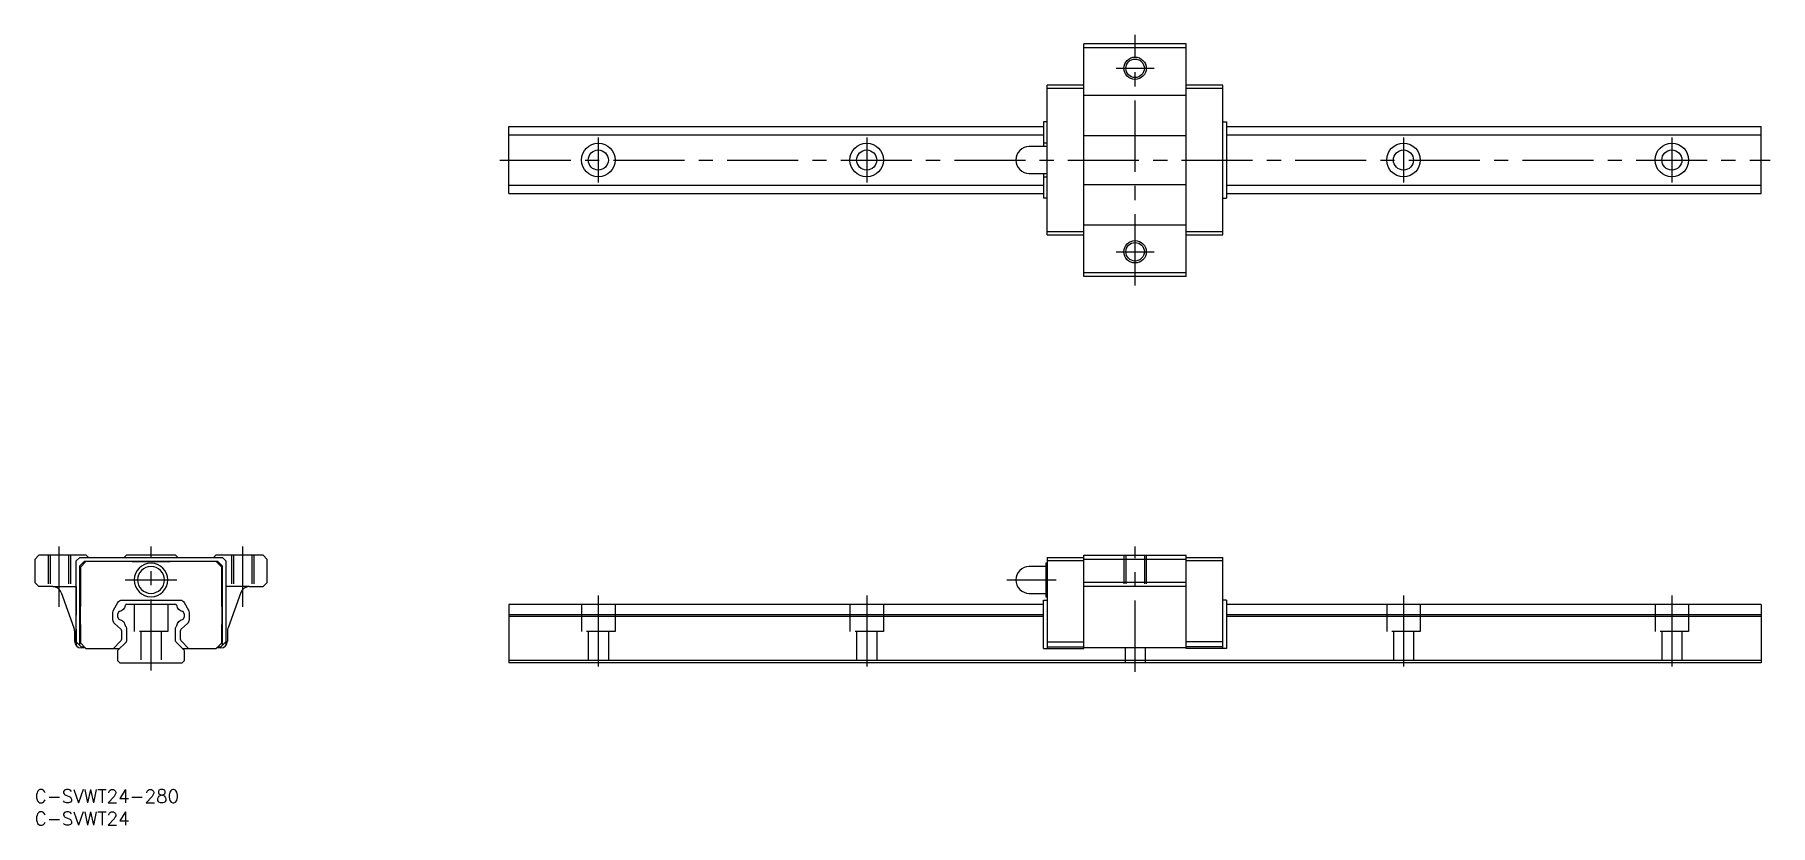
# Model space of a CAD drawing. Extents: x 0 to 388, y -8 to 169.
import ezdxf

# ---------------------------------------------------------------- set-up
doc = ezdxf.new("R2010")
doc.units = 0
doc.header["$LTSCALE"] = 0.5
doc.linetypes.add('CENTER', pattern=[50.8, 31.75, -6.35, 6.35, -6.35])
doc.linetypes.add('DASHED', pattern=[19.05, 12.7, -6.35])
for name, color, linetype in [('MSM_CENTER', 1, 'CENTER'), ('MSM_CONTINUOUS', 7, 'CONTINUOUS'), ('MSM_DASHED', 4, 'DASHED'), ('MSM_NARROW', 5, 'CONTINUOUS'), ('MSM_PART_NUMBER', 7, 'CONTINUOUS')]:
    doc.layers.add(name, color=color, linetype=linetype)
doc.styles.get("Standard").update_dxf_attribs({"font": 'txt.shx', "height": 3, "bigfont": 'bigfont.shx'})

# ---------------------------------------------------------------- blocks, each defined once
blk = doc.blocks.new('*U46')
at = {"layer": 'MSM_PART_NUMBER'}
blk.add_text('C-SVWT24-280', height=3, dxfattribs=at).set_placement((0, -3))
blk = doc.blocks.new('*U47')
at = {"layer": 'MSM_PART_NUMBER'}
blk.add_text('C-SVWT24', height=3, dxfattribs=at).set_placement((0, -8))

msp = doc.modelspace()

# ---------------------------------------------------------------- linework, layer by layer
at = {"layer": 'MSM_CENTER'}
for p, q in [((245.99, 112.65), (245.99, 168.65)), ((241.74, 161.15), (250.24, 161.15)), ((125.99, 145.65), (125.99, 135.65)), ((185.99, 145.65), (185.99, 135.65)), ((305.99, 145.65), (305.99, 135.65)), ((365.99, 145.65), (365.99, 135.65)), ((103.99, 140.65), (387.99, 140.65)), ((241.74, 120.15), (250.24, 120.15)), ((5.5, 40.78), (5.5, 54.32)), ((26, 26.58), (26, 54.32)), ((46.5, 40.78), (46.5, 54.32)), ((245.99, 26.32), (245.99, 54.32)), ((20.25, 46.82), (31.75, 46.82)), ((217.34, 46.82), (228.34, 46.82)), ((125.99, 43.32), (125.99, 26.32)), ((185.99, 43.32), (185.99, 26.32)), ((305.99, 43.32), (305.99, 26.32)), ((365.99, 43.32), (365.99, 26.32))]:
    msp.add_line(p, q, dxfattribs=at)
at = {"layer": 'MSM_CONTINUOUS'}
for p, q in [((257.44, 166.65), (234.54, 166.65)), ((234.54, 114.65), (234.54, 166.65)), ((257.44, 165.75), (234.54, 165.75)), ((257.44, 114.65), (257.44, 166.65)), ((226.34, 123.95), (226.34, 157.35)), ((234.54, 157.35), (226.34, 157.35)), ((234.54, 156.6), (226.34, 156.6)), ((265.64, 157.35), (257.44, 157.35)), ((265.64, 156.6), (257.44, 156.6)), ((265.64, 123.95), (265.64, 157.35)), ((234.54, 155.15), (257.44, 155.15)), ((105.99, 148.15), (225.54, 148.15)), ((105.99, 133.15), (105.99, 148.15)), ((225.54, 149.15), (225.54, 143.65)), ((226.34, 149.15), (225.54, 149.15)), ((265.64, 149.15), (266.44, 149.15)), ((266.44, 149.15), (266.44, 132.15)), ((266.44, 148.15), (385.99, 148.15)), ((385.99, 133.15), (385.99, 148.15)), ((105.99, 146.25), (225.54, 146.25)), ((226.34, 143.65), (222.34, 143.65)), ((226.34, 144.4), (225.54, 144.4)), ((234.54, 146.15), (257.44, 146.15)), ((266.44, 146.25), (385.99, 146.25)), ((222.34, 137.65), (226.34, 137.65)), ((225.54, 137.65), (225.54, 132.15)), ((225.54, 136.9), (226.34, 136.9)), ((105.99, 135.05), (225.54, 135.05)), ((105.99, 133.15), (225.54, 133.15)), ((226.34, 132.15), (225.54, 132.15)), ((234.54, 135.15), (257.44, 135.15)), ((265.64, 132.15), (266.44, 132.15)), ((266.44, 135.05), (385.99, 135.05)), ((266.44, 133.15), (385.99, 133.15)), ((226.34, 124.7), (234.54, 124.7)), ((234.54, 126.15), (257.44, 126.15)), ((257.44, 124.7), (265.64, 124.7)), ((226.34, 123.95), (234.54, 123.95)), ((257.44, 123.95), (265.64, 123.95)), ((234.54, 115.55), (257.44, 115.55)), ((257.44, 114.65), (234.54, 114.65)), ((0.9, 52.32), (0, 51.42)), ((0, 51.42), (0, 46.22)), ((11.5, 52.32), (0.9, 52.32)), ((10.05, 51.82), (9.3, 51.07)), ((9.3, 32.98), (9.3, 51.07)), ((10.05, 51.82), (21.75, 51.82)), ((10.1, 49.99), (11.13, 51.02)), ((11.45, 50.92), (10.2, 49.67)), ((11.13, 51.02), (21.75, 51.02)), ((21.75, 50.92), (11.45, 50.92)), ((12, 51.82), (11.5, 52.32)), ((20.5, 52.32), (20, 51.82)), ((31.5, 52.32), (20.5, 52.32)), ((21.75, 51.82), (30.25, 51.82)), ((21.75, 51.02), (30.25, 51.02)), ((21.75, 50.92), (30.25, 50.92)), ((30.25, 51.82), (41.95, 51.82)), ((30.25, 51.02), (40.87, 51.02)), ((40.55, 50.92), (30.25, 50.92)), ((32, 51.82), (31.5, 52.32)), ((40.5, 52.32), (40, 51.82)), ((51.1, 52.32), (40.5, 52.32)), ((41.8, 49.67), (40.55, 50.92)), ((40.87, 51.02), (41.9, 49.99)), ((42.7, 51.07), (41.95, 51.82)), ((42.7, 51.07), (42.7, 32.98)), ((52, 51.42), (51.1, 52.32)), ((52, 46.22), (52, 51.42)), ((226.34, 50.57), (226.04, 50.57)), ((226.04, 50.57), (226.04, 43.07)), ((226.34, 51.82), (226.34, 31.52)), ((226.34, 51.82), (234.54, 51.82)), ((234.54, 51.07), (226.34, 51.07)), ((234.54, 31.52), (234.54, 52.32)), ((234.54, 52.32), (257.44, 52.32)), ((257.44, 51.42), (234.54, 51.42)), ((257.44, 31.52), (257.44, 52.32)), ((257.44, 51.82), (265.64, 51.82)), ((265.64, 51.07), (257.44, 51.07)), ((265.64, 31.52), (265.64, 51.82)), ((10.1, 32.18), (10.1, 49.99)), ((10.2, 49.67), (10.2, 40.87)), ((41.8, 40.87), (41.8, 49.67)), ((41.9, 49.99), (41.9, 32.18)), ((226.04, 49.82), (222.34, 49.82)), ((0.9, 45.32), (0, 46.22)), ((4.03, 45.32), (0.9, 45.32)), ((5.91, 44.01), (8.78, 36.13)), ((46.09, 44.01), (43.22, 36.13)), ((47.97, 45.32), (51.1, 45.32)), ((52, 46.22), (51.1, 45.32)), ((222.34, 43.82), (226.04, 43.82)), ((226.04, 43.07), (226.34, 43.07)), ((257.44, 46.22), (234.54, 46.22)), ((257.44, 45.32), (234.54, 45.32)), ((10.2, 36.87), (10.2, 40.87)), ((17.5, 37.86), (17.5, 39.57)), ((17.63, 40.06), (18.61, 41.81)), ((18.74, 39.62), (18.5, 39.11)), ((18.5, 39.11), (18.5, 38.64)), ((19.48, 42.32), (32.52, 42.32)), ((20.4, 41.32), (20.28, 41.2)), ((31.6, 41.32), (20.4, 41.32)), ((31.72, 41.2), (31.6, 41.32)), ((33.5, 39.11), (33.26, 39.62)), ((33.39, 41.81), (34.37, 40.06)), ((33.5, 38.64), (33.5, 39.11)), ((34.5, 39.57), (34.5, 37.86)), ((41.8, 40.87), (41.8, 36.87)), ((105.99, 41.32), (105.99, 28.32)), ((225.54, 41.32), (105.99, 41.32)), ((105.99, 39.11), (225.54, 39.11)), ((225.54, 41.32), (192.84, 41.32)), ((205.99, 39.11), (225.54, 39.11)), ((225.54, 31.52), (225.54, 42.32)), ((225.54, 42.32), (226.34, 42.32)), ((266.44, 42.32), (265.64, 42.32)), ((266.44, 42.32), (266.44, 31.52)), ((385.99, 41.32), (266.44, 41.32)), ((266.44, 39.11), (385.99, 39.11)), ((385.99, 41.32), (385.99, 28.32)), ((8.9, 35.45), (8.9, 33.12)), ((10.2, 36.87), (10.2, 32.77)), ((19.17, 35.92), (17.83, 37.12)), ((18.5, 38.64), (18.74, 38.13)), ((19.5, 33.85), (19.5, 35.18)), ((20.28, 36.46), (20.41, 36.33)), ((20.5, 36.12), (20.5, 33.15)), ((31.5, 33.15), (31.5, 36.12)), ((31.59, 36.33), (31.72, 36.46)), ((32.5, 35.18), (32.5, 33.85)), ((34.17, 37.12), (32.83, 35.92)), ((33.26, 38.13), (33.5, 38.64)), ((41.8, 32.77), (41.8, 36.87)), ((43.1, 35.45), (43.1, 33.12)), ((225.54, 38.64), (105.99, 38.64)), ((225.54, 38.64), (205.99, 38.64)), ((385.99, 38.64), (266.44, 38.64)), ((10.1, 32.18), (9.3, 32.98)), ((10.1, 32.18), (10.41, 31.87)), ((10.2, 32.77), (11.45, 31.52)), ((11.35, 31.62), (10.4, 31.62)), ((10.41, 31.87), (11.1, 31.87)), ((11.45, 31.52), (19, 31.52)), ((17.59, 31.52), (19.21, 33.15)), ((20.41, 32.94), (18.59, 31.11)), ((33.41, 31.11), (31.59, 32.94)), ((32.79, 33.15), (34.41, 31.52)), ((33, 31.52), (40.55, 31.52)), ((40.55, 31.52), (41.8, 32.77)), ((41.6, 31.62), (40.65, 31.62)), ((40.9, 31.87), (41.59, 31.87)), ((41.59, 31.87), (41.9, 32.18)), ((42.7, 32.98), (41.9, 32.18)), ((225.54, 31.52), (234.54, 31.52)), ((226.34, 32.98), (234.54, 32.98)), ((226.34, 31.87), (234.54, 31.87)), ((257.44, 31.62), (234.54, 31.62)), ((265.64, 32.98), (257.44, 32.98)), ((265.64, 31.87), (257.44, 31.87)), ((266.44, 31.52), (257.44, 31.52)), ((18.5, 30.9), (18.5, 28.82)), ((19, 28.32), (18.5, 28.82)), ((19, 28.32), (33, 28.32)), ((33, 28.32), (33.5, 28.82)), ((33.5, 28.82), (33.5, 30.9)), ((385.99, 28.82), (105.99, 28.82)), ((385.99, 28.32), (105.99, 28.32))]:
    msp.add_line(p, q, dxfattribs=at)
for centre, radius in [((245.99, 161.15), 2.07), ((125.99, 140.65), 3.75), ((185.99, 140.65), 3.75), ((305.99, 140.65), 3.75), ((365.99, 140.65), 3.75), ((125.99, 140.65), 2.25), ((185.99, 140.65), 2.25), ((305.99, 140.65), 2.25), ((365.99, 140.65), 2.25), ((245.99, 120.15), 2.07)]:
    msp.add_circle(centre, radius, dxfattribs=at)
at = {"layer": 'MSM_CONTINUOUS', "extrusion": (0, 0, -1)}
for radius in [3.75, 3]:
    msp.add_circle((-26, 46.82), radius, dxfattribs=at)
at = {"layer": 'MSM_CONTINUOUS'}
for centre, radius, start, end in [((222.34, 140.65), 3, 90, 270), ((222.34, 46.82), 3, 90, 270), ((4.03, 43.32), 2, 20, 90), ((47.97, 43.32), 2, 90, 160), ((19.01, 39.49), 0.3, 97.8646, 155), ((20.49, 40.99), 0.3, 135.0001, 172.82), ((31.51, 40.99), 0.3, 7.1801, 45), ((32.99, 39.49), 0.3, 25, 82.1354), ((6.9, 35.45), 2, 0, 20), ((19.01, 38.26), 0.3, 205, 262.1354), ((18.5, 35.18), 1, 0, 48.187), ((20.5, 36.67), 0.3, 184.2317, 225), ((31.5, 36.67), 0.3, 315, 355.7683), ((33.5, 35.18), 1, 131.813, 180), ((32.99, 38.26), 0.3, 277.8646, 335), ((45.1, 35.45), 2, 160, 180), ((10.4, 33.12), 1.5, 180, 270), ((18.8, 30.9), 0.3, 135.0002, 180), ((18.5, 33.85), 1, 315, 0), ((33.5, 33.85), 1, 180, 225), ((33.2, 30.9), 0.3, 0, 45), ((41.6, 33.12), 1.5, 270, 0)]:
    msp.add_arc(centre, radius, start, end, dxfattribs=at)
at = {"layer": 'MSM_CONTINUOUS', "extrusion": (0, 0, -1)}
for centre, radius, start, end in [((-18.5, 39.57), 1, 0, 29.2444), ((-19.48, 41.32), 1, 29.2444, 90), ((-18.77, 41.2), 1.43, 187.18, 262.1354), ((-33.23, 41.2), 1.43, 277.8646, 352.82), ((-32.52, 41.32), 1, 90, 150.7556), ((-33.5, 39.57), 1, 150.7556, 180), ((-18.5, 37.86), 1, 311.813, 0), ((-18.77, 36.54), 1.43, 97.8646, 175.7683), ((-20.2, 36.12), 0.3, 134.9998, 180), ((-31.8, 36.12), 0.3, 0, 45), ((-33.23, 36.54), 1.43, 4.2317, 82.1354), ((-33.5, 37.86), 1, 180, 228.187), ((-20.2, 33.15), 0.3, 180, 225), ((-31.8, 33.15), 0.3, 315, 0)]:
    msp.add_arc(centre, radius, start, end, dxfattribs=at)
at = {"layer": 'MSM_DASHED'}
for p, q in [((3, 52.32), (3, 45.32)), ((3.43, 52.32), (3.43, 45.32)), ((7.57, 52.32), (7.57, 45.32)), ((8, 52.32), (8, 45.32)), ((44, 52.32), (44, 45.32)), ((44.43, 52.32), (44.43, 45.32)), ((48.57, 52.32), (48.57, 45.32)), ((49, 52.32), (49, 45.32)), ((243.49, 52.32), (243.49, 45.32)), ((243.93, 52.32), (243.93, 45.32)), ((248.06, 52.32), (248.06, 45.32)), ((248.49, 52.32), (248.49, 45.32)), ((4.03, 45.32), (9.25, 45.32)), ((9.25, 45.32), (9.25, 32.16)), ((42.75, 45.32), (42.75, 32.16)), ((47.97, 45.32), (42.75, 45.32)), ((22.25, 41.32), (22.25, 35.32)), ((29.75, 41.32), (29.75, 35.32)), ((122.24, 41.32), (122.24, 35.32)), ((129.74, 41.32), (129.74, 35.32)), ((182.24, 41.32), (182.24, 35.32)), ((189.74, 41.32), (189.74, 35.32)), ((302.24, 41.32), (302.24, 35.32)), ((309.74, 41.32), (309.74, 35.32)), ((362.24, 41.32), (362.24, 35.32)), ((369.74, 41.32), (369.74, 35.32)), ((29.75, 35.32), (22.25, 35.32)), ((23.75, 35.32), (23.75, 28.32)), ((28.25, 35.32), (28.25, 28.32)), ((129.74, 35.32), (122.24, 35.32)), ((123.74, 35.32), (123.74, 28.32)), ((128.24, 35.32), (128.24, 28.32)), ((189.74, 35.32), (182.24, 35.32)), ((183.74, 35.32), (183.74, 28.32)), ((188.24, 35.32), (188.24, 28.32)), ((309.74, 35.32), (302.24, 35.32)), ((303.74, 35.32), (303.74, 28.32)), ((308.24, 35.32), (308.24, 28.32)), ((369.74, 35.32), (362.24, 35.32)), ((363.74, 35.32), (363.74, 28.32)), ((368.24, 35.32), (368.24, 28.32)), ((243.74, 31.62), (243.74, 28.32)), ((248.24, 31.62), (248.24, 28.32))]:
    msp.add_line(p, q, dxfattribs=at)
at = {"layer": 'MSM_NARROW'}
for centre in [(245.99, 161.15), (245.99, 120.15)]:
    msp.add_circle(centre, 2.5, dxfattribs=at)

# ---------------------------------------------------------------- block references
at = {"layer": 'MSM_CONTINUOUS'}
for name in ['*U46', '*U47']:
    msp.add_blockref(name, (0, 0), dxfattribs=at)

doc.saveas('drawing.dxf')
